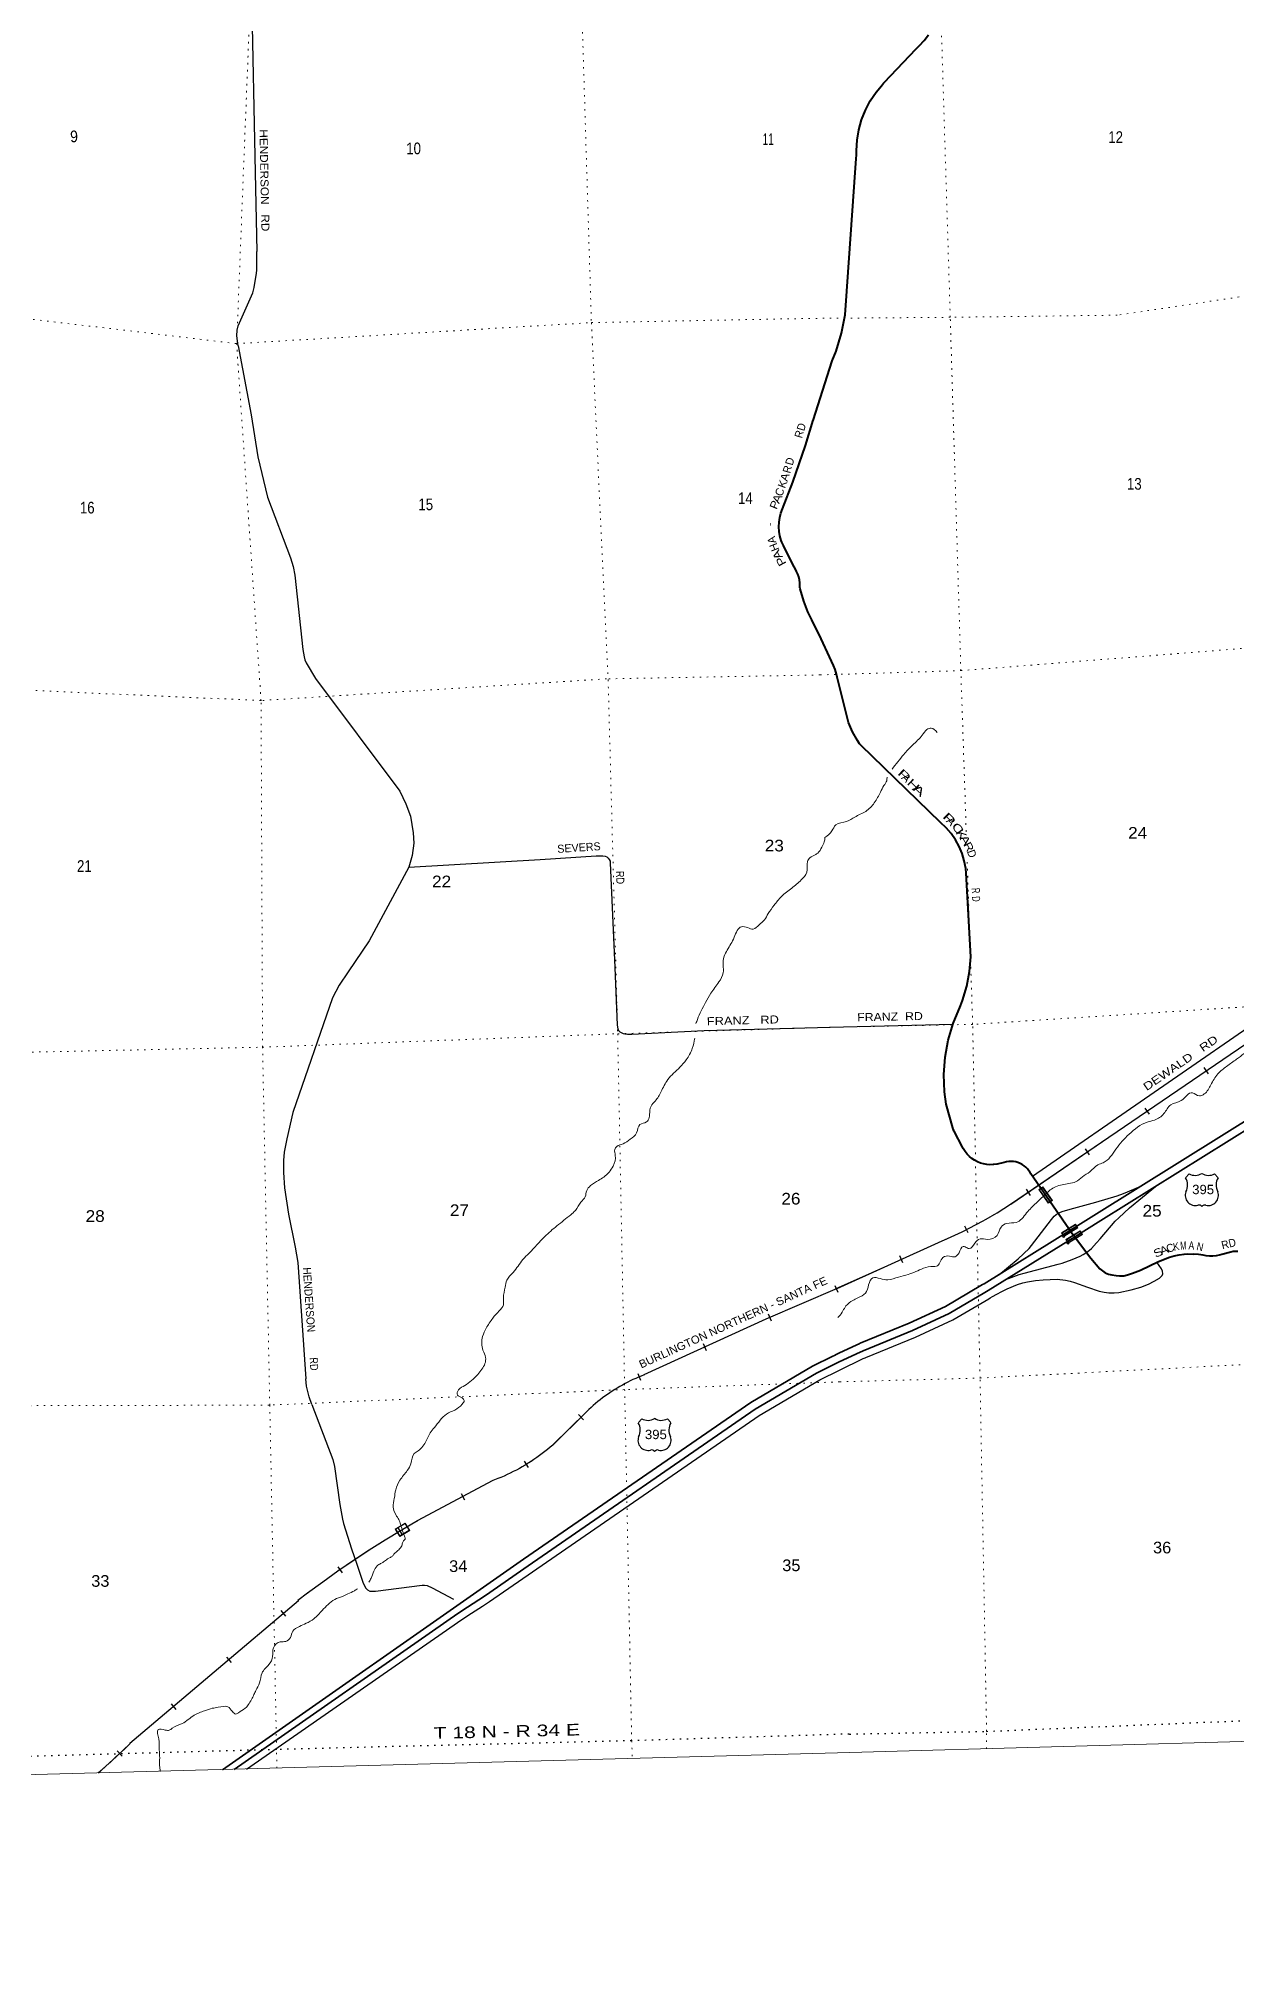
# Model space of a CAD drawing. Header units: feet. Extents: x 497223 to 751810, y -177792 to 12311.
# Drawn here: x 614375 to 632339, y -177792 to -148985 of the extents above; entities that cross this region are included whole.
import ezdxf
from ezdxf.enums import TextEntityAlignment as Align

# ---------------------------------------------------------------- set-up
doc = ezdxf.new("R2010")
doc.units = ezdxf.units.FT
doc.header["$LTSCALE"] = 70
doc.header["$PDMODE"] = 32
doc.header["$PDSIZE"] = 35
doc.linetypes.add('DOTTED', pattern=[1.5, 0.3, -1.2])
for name, color, linetype, lineweight in [('16', 7, 'Continuous', 25), ('20', 7, 'Continuous', 35), ('21', 7, 'Continuous', 25), ('26', 7, 'Continuous', 40), ('29', 7, 'Continuous', 25), ('34', 7, 'Continuous', 25), ('39', 7, 'Continuous', 13), ('4', 7, 'Continuous', 13), ('55', 7, 'Continuous', 13), ('57', 7, 'Continuous', 13), ('6', 7, 'DOTTED', 25), ('61', 7, 'Continuous', 13), ('7', 7, 'DOTTED', 13)]:
    doc.layers.add(name, color=color, linetype=linetype, lineweight=lineweight)
doc.layers.add('27', color=7, linetype='Continuous')
doc.layers.add('30', color=7, linetype='Continuous')

msp = doc.modelspace()

# ---------------------------------------------------------------- linework, layer by layer
at = {"layer": '16'}
for p, q in [((631575.24, -166068.16), (631626.55, -166009.4)), ((631818.31, -166003.43), (631818.03, -166003.63)), ((632010.4, -166009.31), (632061.79, -166068.16)), ((623369.64, -169741.25), (623420.95, -169682.49)), ((623612.71, -169676.52), (623612.43, -169676.72)), ((623804.8, -169682.4), (623856.19, -169741.25))]:
    msp.add_line(p, q, dxfattribs=at)
for centre, radius, start, end in [((631382.26, -166178.79), 222.05, 332.97043, 29.75871), ((631717.63, -165851.74), 182.07, 239.97227, 303.45418), ((631919.41, -165852.24), 181.52, 236.33975, 300.08743), ((631919.4, -165851.74), 182.07, 236.54582, 236.59441), ((632254.76, -166178.79), 222.05, 150.24129, 207.02957), ((631721.45, -166333.69), 151.42, 159.09177, 283.81923), ((631915.57, -166333.69), 151.42, 256.18077, 20.90823), ((623515.85, -170006.78), 151.42, 159.09177, 283.81923), ((623176.66, -169851.88), 222.05, 332.97043, 29.75871), ((623512.03, -169524.83), 182.07, 239.97227, 303.45418), ((623713.81, -169525.33), 181.52, 236.33975, 300.08743), ((623713.8, -169524.83), 182.07, 236.54582, 236.59441), ((623709.97, -170006.78), 151.42, 256.18077, 20.90823), ((624049.16, -169851.88), 222.05, 150.24129, 207.02957)]:
    msp.add_arc(centre, radius, start, end, dxfattribs=at)
for centre, major_axis, start_param, end_param in [((631776.79, -166532.51), (-19.56, 51.67), 4.95877769, 6.28318531), ((631860.24, -166532.51), (19.56, 51.67), 0, 1.32637542), ((623571.19, -170205.6), (-19.56, 51.67), 4.95877769, 6.28318531), ((623654.64, -170205.6), (19.56, 51.67), 0, 1.32637542)]:
    msp.add_ellipse(centre, major_axis=major_axis, ratio=0.929097, start_param=start_param, end_param=end_param, dxfattribs=at)
at = {"layer": '20'}
for points in [[(630303.05, -166710.27), (633382.82, -164790.42), (633470.37, -164742.8), (633934.72, -164451.61), (634368.1, -164111.9), (634731.83, -163759.54), (634746.16, -163745.65), (634783.97, -163703.92), (640021.97, -157920.22), (640100.92, -157825.06), (640137.03, -157782.2)], [(630239.57, -166608.44), (633322.36, -164686.7)], [(626377.93, -168698.93), (626645.12, -168573.61), (626679.8, -168557.34), (626695.12, -168551.02), (627431.31, -168247.49), (627976.27, -167997.47), (628505.96, -167686.2), (628530.96, -167671.51), (628555.96, -167657.97), (629838.9, -166858.21), (630239.57, -166608.44)], [(626381.35, -168831.44), (626696.08, -168682.25), (626728.19, -168667.19), (626740.87, -168661.96), (627479.22, -168357.54), (628031.83, -168104.01), (628566.76, -167789.66), (628589.95, -167776.03), (628616.33, -167761.74), (629911.73, -166954.21), (630303.05, -166710.27)], [(617134.34, -174946.7), (621649.84, -171788.7), (625056.97, -169439.53), (625981.53, -168896.09), (626287.21, -168744.29), (626309.63, -168733.15), (626337.21, -168719.33), (626377.93, -168698.93)], [(620807.67, -172507.33), (620975.78, -172398.87), (621078.67, -172332.68), (621718.29, -171887.27), (625121.52, -169540.79), (626038.69, -169001.69), (626340.59, -168851.76), (626363.21, -168840.53), (626381.35, -168831.44)], [(617309.33, -174941.96), (620661.6, -172602.93), (620807.67, -172507.33)]]:
    msp.add_lwpolyline(points, dxfattribs=at)
at = {"layer": '21'}
for points in [[(628772.85, -167522.76), (629066.75, -167282.58), (629227.34, -167128.17), (629266.91, -167083.13), (629564.74, -166695.17), (629605.94, -166647), (629628.82, -166624.56), (629655.78, -166606.02), (629691.62, -166588.65), (629726.16, -166576.98), (629846.38, -166541.07), (630229.98, -166433.61), (630551.1, -166338.19), (630642.61, -166305.87), (630893.45, -166200.83)], [(628880.45, -167597.09), (629079.31, -167521.37), (629152.88, -167499.83), (629662.02, -167366.97), (629723.03, -167349.01), (629874.64, -167293.35), (629932.06, -167271.81), (629996.66, -167243.08), (630038.5, -167221.3), (630108.81, -167174.86), (630162.63, -167128.18), (630239.78, -167043.79), (630291.82, -166984.54), (630519.13, -166721.17), (630571.73, -166668.55), (630732.98, -166520.49), (631121.9, -166199.82)]]:
    msp.add_lwpolyline(points, dxfattribs=at)
at = {"layer": '26'}
msp.add_line((629838.9, -166858.21), (629911.73, -166954.21), dxfattribs=at)
for points in [[(625992, -154715.05), (626278.31, -153817.92), (626334.58, -153675.48), (626416.47, -153406.32), (626469.78, -153130.08), (626638.13, -150783.57), (626641.49, -150736.64), (626641.43, -150733.57), (626640.11, -150666.88), (626649.91, -150510.73), (626675.97, -150356.46), (626718.02, -150205.75), (626775.59, -150060.27), (626848.05, -149921.6), (626934.6, -149791.27), (627013.59, -149695.75), (627047.52, -149654.73), (627056.05, -149645.75), (627537.48, -149139.05), (627568.61, -149106.28), (627585.56, -149089.92), (627653.89, -149018.36), (627721.87, -148930.35)], [(626081.48, -157925.72), (625972.28, -157701.78), (625911.46, -157581.21), (625848.56, -157420.87), (625796.09, -157235.86), (625789.13, -157211.32), (625790.46, -157185.86), (625789.91, -157146.42), (625784.71, -157102.78), (625774.98, -157059.92), (625760.81, -157018.31), (625742.38, -156978.41), (625733.61, -156963.7), (625713.58, -156930.08), (625705.51, -156913.7), (625544.92, -156587.67), (625526.81, -156550.92), (625521.7, -156537.67), (625511.7, -156511.78), (625492.86, -156444.99), (625481.11, -156376.6), (625476.57, -156307.35), (625479.29, -156238.01), (625489.24, -156169.33), (625506.32, -156102.07), (625530.34, -156036.97), (625687.46, -155638.25), (625875.05, -155089.72), (625993, -154710.37)], [(629838.9, -166858.21), (629824.59, -166837.49), (629252.52, -166009.2), (629243.58, -165992.14), (629225.03, -165962.82), (629203.51, -165935.59), (629179.27, -165910.76), (629152.56, -165888.6), (629123.68, -165869.36), (629092.95, -165853.24), (629060.7, -165840.42), (629027.29, -165831.04), (628993.08, -165825.2), (628958.45, -165822.98), (628923.77, -165824.38), (628889.44, -165829.4), (628855.81, -165837.99), (628750.81, -165863.45), (628743.17, -165865.3), (628700.81, -165870.64), (628689.81, -165872.03), (628641.19, -165873.69), (628592.66, -165870.26), (628544.76, -165861.77), (628498.01, -165848.32), (628452.92, -165830.06), (628409.98, -165807.19), (628369.67, -165779.96), (628332.43, -165748.66), (628298.66, -165713.63), (628268.74, -165675.27), (628258.1, -165658.21), (628242.16, -165632.66), (628229.44, -165608.21), (628106.73, -165372.17), (628092.26, -165344.34), (628085.91, -165322.17), (627984.39, -164967.71), (627961.09, -164780.78), (627952.37, -164521.57), (627970.79, -164262.87), (628016.15, -164007.52), (628087.96, -163758.31), (628197.81, -163493.61), (628229.35, -163411.85), (628294.35, -163198.14), (628336.66, -162978.81), (628355.81, -162756.26), (628285.18, -161500.94), (628278.09, -161431.81), (628256.87, -161319.16), (628223.98, -161209.35), (628179.8, -161103.58), (628124.8, -161003.01), (628059.59, -160908.73), (627984.89, -160821.79), (627901.5, -160743.14), (626711.71, -159588.07), (626686.46, -159563.56), (626670.44, -159538.8), (626654.7, -159514.47), (626581.64, -159381.23), (626522.9, -159241.09), (626348.47, -158562.58), (626339.92, -158516.86), (626321.33, -158450.36), (626295.89, -158386.17), (626263.88, -158324.99), (626081, -157924.05)], [(629911.73, -166954.21), (630029.28, -167109.15), (630153.21, -167275.4), (630288.82, -167433.11), (630327.26, -167465.72), (630368.53, -167492.65), (630418.77, -167512.4), (630467.84, -167525.42), (630531.81, -167535.74), (630583.85, -167539.33), (630629.6, -167539.33), (630648.45, -167537.54), (630703.87, -167524.93), (630777.64, -167501.63), (630897.13, -167454.75), (631167.76, -167325.62), (631333.07, -167259.74), (631401.16, -167239.49), (631478.7, -167224.13), (631554.58, -167212.56), (631607.51, -167208.97), (631690.05, -167212.56)], [(632356.89, -167173.62), (632321.7, -167173.37), (632286.67, -167176.8), (632252.19, -167183.88), (632118.27, -167217.51), (632079.16, -167229.98), (632031.28, -167240.31), (631982.59, -167245.58), (631933.62, -167245.73), (631884.9, -167240.75), (631836.96, -167230.72), (631769.9, -167219.74), (631690.05, -167212.56)]]:
    msp.add_lwpolyline(points, dxfattribs=at)
at = {"layer": '29'}
for p, q in [((619926.33, -161410.06), (619331.95, -162514.63)), ((632926.37, -163530.32), (629281.32, -166050.9)), ((626243, -163813.05), (628086, -163764.05))]:
    msp.add_line(p, q, dxfattribs=at)
for points in [[(617569.58, -148311.9), (617622.3, -150995.57), (617649.76, -152179.26)], [(617369.02, -153594.24), (617350.44, -153442.89), (617356.71, -153361.28), (617371.36, -153296.38), (617588.94, -152798.22), (617611.95, -152720.79), (617626.6, -152624.51), (617639.15, -152540.78), (617647.52, -152463.33), (617649.76, -152179.26)], [(617369.02, -153594.24), (617563.82, -154628.72), (617666.1, -155260.65), (617809.95, -155865.36)], [(617809.95, -155865.36), (618153.8, -156773.01), (618195.64, -156902.78), (618220.75, -157032.55), (618337.91, -158146.08), (618358.82, -158259.09), (618371.09, -158304.42), (618387.83, -158346.29), (618530.38, -158581.44), (619794.01, -160272.65), (619886.05, -160461), (619953, -160645.19), (619994.84, -160896.36), (620003.22, -161051.28), (619978.11, -161235.44), (619926.33, -161410.06)], [(619926.33, -161410.06), (621895.79, -161296.38), (622739.69, -161241.04)], [(622739.69, -161241.04), (622835.93, -161241.72), (622873.59, -161247.99), (622896.6, -161258.46), (622917.52, -161275.21), (622934.26, -161296.14), (622946.81, -161321.25), (622948.24, -161348.58)], [(622948.24, -161348.58), (623014.89, -162918.08), (623052.48, -163781.25)], [(619331.95, -162514.63), (619019.92, -162981.07), (618886.02, -163182), (618785.6, -163370.37), (618191.44, -165090.91), (618099.38, -165484.41), (618061.74, -165685.35), (618049.17, -165810.93), (618049.18, -165990.94), (618065.91, -166221.18), (618124.49, -166614.68), (618224.91, -167108.65), (618262.59, -167338.9), (618383.91, -169084.53)], [(623052.48, -163781.25), (623061.89, -163837.16), (623073.4, -163863.32), (623091.18, -163880.07), (623110.01, -163892.62), (623142.44, -163906.23), (623167.54, -163911.46), (623206.25, -163914.6), (623271.2, -163916.78)], [(623271.2, -163916.78), (624354.64, -163863.52), (626243.36, -163813.12)], [(628743.33, -167812.19), (628819.16, -167772.72), (628901.69, -167736.82), (629056.01, -167672.18), (629136.75, -167647.04), (629202.82, -167628.97), (629325.15, -167609.34), (629440.51, -167598.4), (629650.82, -167591.39), (629776.42, -167605.75), (629843.7, -167620.12), (629906.99, -167637.57), (630105.82, -167711.63), (630281.51, -167767.34), (630353.28, -167785.3), (630424.76, -167794.44), (630504.01, -167796.07), (630572.19, -167788.89), (630758.32, -167750.84), (630904.14, -167709.89), (631017.43, -167665.93), (631103.31, -167621.91), (631184.46, -167573.97), (631223.53, -167535.73), (631233.74, -167507.31), (631228.91, -167467.51), (631214.96, -167435.36), (631145.56, -167334.47)], [(626383.44, -168953.29), (626742.99, -168781.74), (626772.54, -168767.89), (626782.81, -168763.65), (627523.14, -168458.42), (628082.76, -168201.67), (628622.49, -167884.49), (628644.03, -167871.84), (628677.41, -167849.93), (628743.33, -167812.19)], [(618474.61, -169467.08), (618434.14, -169352.46), (618409.03, -169254.08), (618396.48, -169195.48), (618383.91, -169084.53)], [(620867.3, -172599.76), (621035.35, -172491.34), (621139.88, -172424.1), (621780.94, -171977.69), (625180.69, -169633.61), (626091.09, -169098.49), (626383.44, -168953.29)], [(618474.61, -169467.08), (618787.04, -170295.19), (618812.81, -170399.01), (618896.35, -170967.23), (618932.06, -171190.21), (618947.81, -171255.99), (619069.97, -171635.65), (619150.15, -171865.28), (619245.76, -172148.92)], [(619245.76, -172148.92), (619281.46, -172222.11), (619310.75, -172249.32), (619346.32, -172268.16), (619383.97, -172270.25), (619427.91, -172268.16), (620130.86, -172180.25), (620164.34, -172178.16), (620202, -172182.34), (620277.31, -172215.83), (620597.41, -172389.56)], [(617495.43, -174936.92), (620723.2, -172694.08), (620867.91, -172599.37)]]:
    msp.add_lwpolyline(points, dxfattribs=at)
at = {"layer": '34', "lineweight": 13}
for p, q in [((632479.34, -164059.46), (628952.54, -166468.12)), ((627926.66, -167018.05), (626321.65, -167733.82)), ((622585, -169584.05), (622086, -170076.05)), ((621182, -170612.05), (620050, -171214.05)), ((619724.9, -171337.09), (619875, -171246.28)), ((619792.47, -171448.77), (619724.9, -171337.09)), ((619792.2, -171448.31), (619942.29, -171357.5)), ((619942.57, -171357.96), (619875, -171246.28)), ((618270, -172413.05), (615747, -174553.05))]:
    msp.add_line(p, q, dxfattribs=at)
at = {"layer": '34'}
for p, q in [((631916.18, -164508.86), (631853.8, -164417.52)), ((631032.24, -165115.72), (630969.86, -165024.38)), ((630134.13, -165725.93), (630071.75, -165634.59)), ((629250.19, -166332.79), (629187.8, -166241.45)), ((628314.73, -166895.85), (628264.81, -166797.14)), ((627337.16, -167342.38), (627292.11, -167241.36)), ((626316.9, -167685.32), (626360.5, -167786.97)), ((625318.02, -168110.97), (625361.62, -168212.63)), ((624341.59, -168556.88), (624387.42, -168657.55)), ((623361.77, -169002.17), (623404.32, -169104.27)), ((622471.04, -169621.28), (622548.7, -169700.04)), ((621659.63, -170318.21), (621717.36, -170412.56)), ((620711.82, -170801.5), (620763.76, -170899.15)), ((619766.04, -171318.22), (619823.81, -171412.54)), ((618864.5, -171903.49), (618927.06, -171994.71)), ((618009.79, -172560.19), (618081.33, -172644.54)), ((617193.79, -173255.74), (617265.34, -173340.09)), ((616364.06, -173956.09), (616435.61, -174040.44)), ((615556.74, -174663.43), (615632.47, -174744.05))]:
    msp.add_line(p, q, dxfattribs=at)
for points in [[(626350, -167730.05), (627926.21, -167017.05), (628007.48, -166981.43), (628116.01, -166932.04), (628223.99, -166880.56), (628331.05, -166826.41), (628436.8, -166771.47), (628541.98, -166714.44), (628646.25, -166654.74), (628749.21, -166594.27), (628851.03, -166532.07), (628951.93, -166467.21), (632478.04, -164059.02)], [(626350.29, -167730.41), (625283.44, -168188.06), (623450.89, -169022.4), (623454.96, -169026.47), (623411.84, -169043.29), (623370.89, -169060.36), (623330.21, -169078.14), (623289.48, -169096.48), (623249.35, -169115.69), (623209.73, -169135.53), (623170.06, -169155.93), (623130.99, -169177.19), (623092.44, -169199.07), (623053.91, -169221.75), (623016.14, -169244.97), (622978.55, -169268.67), (622941.33, -169293.31), (622904.86, -169318.49), (622868.65, -169344.38), (622832.87, -169370.65), (622797.45, -169397.88), (622762.7, -169425.41), (622728.3, -169453.88), (622694.57, -169482.65), (622661.11, -169512.12), (622628.4, -169542.14), (622596.2, -169572.78), (622586.1, -169582.52), (622586.1, -169584.52), (622086.74, -170076.86), (622047.86, -170110.24), (622008.46, -170142.52), (621968.49, -170174.14), (621927.92, -170205.51), (621886.79, -170235.81), (621845.31, -170265.25), (621803.22, -170294.43), (621760.59, -170322.55), (621717.61, -170349.8), (621673.82, -170376.59), (621629.91, -170402.33), (621585.61, -170427.63), (621540.54, -170452.05), (621495.34, -170475.42), (621449.57, -170498.12), (621403.63, -170520.19), (621356.92, -170541.38), (621310.26, -170561.75), (621262.86, -170581.23), (621215.5, -170599.88), (621187.27, -170610.49), (620054.41, -171212.95), (620060.08, -171212.95), (619812.28, -171356.99), (619572.63, -171503.77), (619335.39, -171654.75), (619098.35, -171809.34), (618865.94, -171968.72), (618637.32, -172131.5), (618408.91, -172297.89), (618264.06, -172408.86), (618271.98, -172412.82), (615748.01, -174553.63), (615747.02, -174559.6), (615542.53, -174751.69), (615335.06, -174937.78), (615274.76, -174996.75)]]:
    msp.add_lwpolyline(points, dxfattribs=at)
at = {"layer": '34', "lineweight": 13}
msp.add_lwpolyline([(626339, -167734.05), (625283, -168187.05), (623449, -169022.05)], dxfattribs=at)
msp.add_lwpolyline([(619872.29, -171257.26), (619735.88, -171339.79), (619794.89, -171437.32), (619931.3, -171354.79)], close=True, dxfattribs=at)
for centre, radius, start, end in [((625212.27, -160722.58), 6855.71, 293.32406, 303.06361), ((624365.88, -171406.73), 2549.71, 110.97947, 134.30396), ((620167.99, -167867.75), 2924.95, 290.24232, 310.97577), ((628089.74, -185218.87), 16145.46, 119.84035, 127.49555), ((604718.44, -162952.98), 16009.62, 311.25326, 313.53585)]:
    msp.add_arc(centre, radius, start, end, dxfattribs=at)
at = {"layer": '39'}
for points in [[(638191, -158839.05), (638014, -158997.05), (637994, -159098.05), (638038, -159224.05), (638037, -159357.05), (637903, -159449.05), (637735, -159499.05), (637535, -159605.05), (637474, -159693.05), (637413, -159816.05), (637349, -159957.05), (637273, -160166.05), (637215, -160250.05), (637122, -160281.05), (637031, -160218.05), (636976, -160174.05), (636911, -160145.05), (636816, -160204.05), (636756, -160240.05), (636652, -160327.05), (636550, -160418.05), (636483, -160494.05), (636446, -160612.05), (636536, -160666.05), (636457, -160787.05), (636393, -160831.05), (636287, -160926.05), (636139, -161033.05), (636159, -161115.05), (636156, -161159.05), (636093, -161199.05), (636053, -161214.05), (636085, -161361.05), (636057, -161444.05), (635930, -161524.05), (635742, -161627.05), (635549, -161773.05), (635432, -161849.05), (635310, -161878.05), (635178, -161906.05), (635081, -161912.05), (634950, -162046.05), (634930, -162131.05), (635014, -162192.05), (635094, -162246.05), (635172, -162395.05), (635160, -162555.05), (635070, -162714.05), (634884, -162848.05), (634679, -162998.05), (634502, -163150.05), (634281, -163333.05), (634162, -163452.05), (633986, -163656.05), (633825, -163731.05), (633678, -163731.05), (633531, -163666.05), (633350, -163656.05), (633151, -163748.05), (633029, -163824.05), (632746, -164034.05), (632570, -164130.05), (632340, -164291.05), (632190, -164399.05), (632059, -164513.05), (631954, -164675.05), (631855, -164813.05), (631781, -164841.05), (631678, -164795.05), (631508, -164912.05), (631352, -164975.05), (631249, -165108.05), (631109, -165204.05), (631001, -165235.05), (630728, -165416.05), (630529, -165640.05), (630341, -165844.05), (630257, -165877.05), (630141, -165978.05), (630028, -166054.05), (629926, -166131.05), (629824, -166156.05), (629626, -166205.05), (629543.66, -166252.48)], [(627174.71, -159941.13), (627350, -159722.05), (627481, -159581.05), (627626, -159433.05), (627697, -159348.05), (627760, -159326.05), (627848, -159391.05)], [(626166.2, -160969.25), (626273, -160867.05), (626329, -160779.05), (626493, -160727.05), (626614, -160661.05), (626779, -160576.05), (626908, -160448.05), (627000, -160285.05), (627052, -160189.05), (627093, -160115.05), (627099.14, -160060.27)], [(626166.3, -160968.07), (626157.85, -161032.74), (626121.59, -161112.2), (626059.38, -161200.37), (626019.76, -161225.53), (625942.37, -161269.76), (625907.57, -161327.03), (625895.49, -161488.48), (625811.81, -161603.36), (625670, -161727.76), (625514.12, -161852.52), (625404.69, -161984.16), (625317.19, -162107.2), (625261.17, -162201.26), (625180.56, -162277.8), (625093.56, -162340.4), (625008.49, -162318.36), (624917.58, -162304.52), (624806.79, -162462.38), (624702.89, -162654.32), (624654.92, -162748.17), (624640.22, -162885.51), (624642.93, -162994.21), (624577.95, -163132.81), (624455.4, -163303.05), (624378.31, -163439.93), (624255.85, -163694.77), (624233.52, -163758.53)], [(624216.9, -163977.98), (624178.13, -164129.78), (624087.8, -164301.23), (623993.92, -164410.34), (623811.43, -164598.19), (623711.25, -164777.95), (623622.19, -164919.16), (623559.68, -164995.25), (623538.65, -165120.66), (623518.63, -165205.76), (623493.14, -165232.58), (623393.47, -165271.33), (623344.24, -165395.43), (623248.04, -165492.5), (623141.03, -165559.63), (623045.44, -165600.29), (623016.38, -165645.33), (623024.66, -165735.77), (622992.37, -165893.69), (622851.57, -166058.34), (622770.31, -166108.72), (622653.49, -166186.16), (622595.01, -166262.15), (622573.13, -166353.34), (622508.76, -166435.52), (622425.28, -166558.46), (622356.49, -166624.64), (622149.26, -166788.94), (621968.13, -166950.58), (621732.79, -167198.17), (621638.65, -167297.21), (621492.47, -167488.19), (621398.78, -167605.34), (621373.23, -167710.72), (621346.97, -167868.49), (621345.55, -167973.27), (621283.44, -168065.46), (621187.55, -168174.61), (621088.68, -168326.14), (621035.37, -168448.32), (621040.53, -168655.66), (621079.44, -168763.46), (621069.63, -168854.35), (620961, -169018.2), (620765.89, -169184.22), (620674.93, -169248.93), (620656.77, -169327.94), (620728.27, -169370.47), (620757.38, -169408.01), (620728.61, -169465.13), (620616.07, -169552.54), (620494.79, -169611.97), (620312.7, -169815.93), (620248.23, -169894.09), (620190.8, -170012.35), (620069.75, -170162.41), (620010.47, -170206.2), (619959.87, -170356.51), (619906.06, -170458.57), (619794.98, -170604.36), (619732.16, -170748.94), (619711.23, -170878.38), (619694.23, -171003.69), (619746.01, -171143.39), (619785.92, -171210.87), (619810.03, -171284.18)], [(629544.18, -166252.04), (629332, -166450.05), (629191, -166597.05), (629034, -166740.05), (628896, -166754.05), (628808, -166810.05), (628749, -166933.05), (628602, -166993.05), (628493, -166985.05), (628416, -167050.05), (628332, -167131.05), (628302, -167121.05), (628241, -167101.05), (628181, -167197.05)], [(628181, -167197.05), (628120, -167253.05), (628037, -167243.05), (627937, -167264.05), (627840, -167397.05), (627792, -167398.05), (627645, -167426.05), (627413, -167521.05), (627271, -167558.05), (627109, -167599.05), (626998, -167582.05), (626885, -167570.05), (626823, -167673.05), (626776, -167799.05), (626659, -167872.05), (626586, -167908.05), (626483, -167992.05), (626437, -168065.05), (626379, -168147.05), (626362.93, -168162.5)], [(619810.03, -171284.18), (619862.13, -171442.62), (619872.98, -171470.57)], [(619679.3, -171748.72), (619705.36, -171715.17), (619747.58, -171672.95), (619803.45, -171620.8), (619822.08, -171586.04), (619830.77, -171556.24), (619850.63, -171514.02), (619868.02, -171492.92), (619874.22, -171482.98), (619872.98, -171470.57)], [(619679.3, -171748.72), (619626.88, -171774.81), (619565.59, -171818.64), (619506.1, -171854.37), (619452.65, -171889.95), (619404.27, -171967.7), (619362.63, -172073.48), (619330.73, -172132.36)], [(619159.8, -172233.3), (619111.7, -172261.04), (619016.31, -172309.75), (618934.7, -172346.03), (618817.09, -172391.27), (618718.37, -172468.26), (618630.02, -172557.08), (618504.36, -172683.09), (618391.31, -172750.38), (618287.83, -172797.28), (618186.96, -172868.28), (618153.06, -172961.78), (618082.11, -173021.97), (618001.75, -173028.01), (617897.36, -173119.24), (617886.44, -173246.41), (617831.12, -173368.65), (617727.58, -173494.11), (617691.06, -173644.08), (617635.49, -173756.25), (617606.87, -173819.41), (617568.45, -173892.88), (617522.18, -173974.61), (617475.11, -174024.12), (617374.14, -174091.1), (617334.37, -174110.23), (617283.13, -174073.24), (617216.97, -174002.38), (617072.25, -174010.02), (616982.05, -174024.36), (616866.24, -174061.5), (616710.96, -174129.84), (616621.96, -174192.49), (616530.89, -174253.18), (616379.69, -174323.43), (616336.19, -174354.73), (616277.71, -174350.15), (616170.91, -174344.76), (616180.36, -174481.49), (616186.48, -174646.51), (616193.46, -174765.17), (616193.14, -174914.24), (616199.88, -174942.27), (616202.66, -174972.41)]]:
    msp.add_spline(points, degree=3, dxfattribs=at)
at = {"layer": '4'}
msp.add_lwpolyline([(497222.97, 5471.78), (528293.91, 6177.1), (559363.85, 6925.15), (590432.73, 7715.93), (621500.49, 8549.46), (652567.07, 9425.72), (683632.43, 10344.71), (714696.49, 11306.43), (745759.19, 12310.89), (751809.62, -170897.82), (720494.89, -171910.42), (689178.8, -172879.94), (657861.41, -173806.39), (626542.78, -174689.76), (595222.96, -175530.05), (563902.01, -176327.26), (532580.01, -177081.38), (501256.99, -177792.42)], close=True, dxfattribs=at)
at = {"layer": '55'}
for p in [(629746.11, -166948.19), (629812.88, -167047.3)]:
    msp.add_point(p, dxfattribs=at)
at = {"layer": '57'}
for p, q in [((629714.26, -166897.34), (629926.12, -166764.62)), ((629960.63, -166819.7), (629926.12, -166764.62)), ((629781.32, -166996.26), (629993.97, -166864.8)), ((630028.15, -166920.08), (629993.97, -166864.8))]:
    msp.add_line(p, q, dxfattribs=at)
for points in [[(629725.28, -166899.87), (629923.58, -166775.63), (629949.6, -166817.16), (629751.3, -166941.4)], [(629792.33, -166998.85), (629991.37, -166875.81), (630017.13, -166917.48), (629818.1, -167040.53)]]:
    msp.add_lwpolyline(points, close=True, dxfattribs=at)
for points in [[(629960.63, -166819.7), (629748.77, -166952.42), (629714.26, -166897.34)], [(630028.15, -166920.08), (629815.51, -167051.55), (629781.32, -166996.26)]]:
    msp.add_lwpolyline(points, dxfattribs=at)
at = {"layer": '6'}
for points in [[(626535, -174411.05), (628591.3, -174370.14), (633880.55, -174149.87), (639215.59, -173988.74), (644557.6, -173786.2), (647572.67, -173687.25), (649956.42, -173602.36), (655304.99, -173419.8), (657845.95, -173332.95)], [(626531.97, -174410.86), (623269.4, -174511.31), (617945.44, -174642.36), (612640.04, -174791.08), (610093.89, -175022.97), (607305.47, -175116.79), (595222.96, -175530.05)]]:
    msp.add_lwpolyline(points, dxfattribs=at)
at = {"layer": '61'}
for p, q in [((629433.86, -166203.68), (629577.71, -166408.15)), ((629475.11, -166327.49), (629475.43, -166327.27)), ((629577.71, -166408.15), (629516.37, -166451.3))]:
    msp.add_line(p, q, dxfattribs=at)
msp.add_lwpolyline([(629516.37, -166451.3), (629372.52, -166246.83), (629433.86, -166203.68)], dxfattribs=at)
msp.add_lwpolyline([(629383.66, -166248.77), (629431.91, -166214.82), (629566.56, -166406.2), (629518.31, -166440.15)], close=True, dxfattribs=at)
at = {"layer": '7'}
for p, q in [((628285.8, -160880.15), (628205.14, -158465.03)), ((628382.28, -163769.05), (628298.95, -161273.87))]:
    msp.add_line(p, q, dxfattribs=at)
for points in [[(621540.97, -129004.94), (621660.59, -131706.07), (621755.64, -137221.67), (621965.54, -142509.29), (622459.13, -145107.99), (622501.04, -147842.3), (622665.77, -153246.43), (622916.54, -158602.34), (623060.04, -163910.08), (623164.69, -169245.22), (623269.4, -174511.31), (623281.11, -174779.27)], [(617951, -174921.03), (617945.44, -174642.36), (617843.65, -169479.62), (617735.83, -164111.64), (617713.13, -158915.45), (617346.62, -153570.74), (617555.48, -148298.26), (617451.9, -145689.93), (616560.52, -142698.77), (616384.62, -137321.67)], [(628205.14, -158465.03), (628046.25, -153166.59), (627881.89, -147811.89)], [(657224.37, -151885.23), (654600.8, -151974.53), (649238.74, -152179.59), (643813.26, -152343.97), (638515.88, -152482.91), (633102.96, -152753.17), (630549.93, -153135.28), (628046.25, -153166.59), (625949, -153183.05)], [(594655.98, -154206.72), (596001.85, -154149.62), (600967.35, -153614.97), (607009.44, -153379.93), (612314.16, -152961.32), (617346.4, -153561.74), (622665.77, -153246.43), (625949.87, -153183.07)], [(626097, -158529.05), (628205.14, -158465.03), (633266.26, -158066.66), (638684.16, -157833.5), (644084.07, -157691.93), (649419.76, -157556.04), (654810.21, -157359.38), (657384.59, -157255.3)], [(626097.19, -158529.32), (622894.41, -158587.96), (617711.96, -158913.31), (612412.24, -158679.33), (606927.08, -158802.33), (601184.77, -159114.48), (596089.27, -159359.24), (594798.73, -159423.48)], [(644227.31, -163085.46), (638849.35, -163220.42), (633493.49, -163440.86), (628382.28, -163769.05), (626241.14, -163812.53)], [(594939.55, -164688.55), (596163.91, -164620.61), (601380.02, -164451.39), (607066.46, -164239.33), (612286.72, -164227.7), (617735.83, -164111.64), (623060.04, -163910.08), (626243.06, -163812.97)], [(628591.61, -174633.28), (628591.3, -174370.14), (628493.02, -169072.75), (628382.28, -163769.05)], [(626390, -169129.05), (628493.02, -169072.75), (633684.69, -168807.88), (639043.69, -168567.37)], [(626389.21, -169128.82), (623160, -169246.12), (617835.9, -169478.52), (612499.63, -169490.69), (609879.51, -169635.69), (607228.32, -169609.3), (601510.98, -169792.98), (596258.41, -169951.06), (595078.61, -170037.47)]]:
    msp.add_lwpolyline(points, dxfattribs=at)

# ---------------------------------------------------------------- texts
at = {"layer": '16', "width": 1.05}
for p in [(631838.11, -166315.2), (623632.52, -169988.29)]:
    msp.add_text('395', height=140, dxfattribs=at).set_placement(p, align=Align.CENTER)
at = {"layer": '27'}
for s, rotation, width, p in [('R', 74.474, 0.95, (625822.78, -154987.44)), ('D', 73.263, 0.95, (625855.63, -154879.71)), ('A', 72.394, 1.1, (625604.42, -155636.01)), ('R', 74.555, 0.95, (625646.51, -155514.42)), ('D', 74.593, 0.95, (625683.37, -155395.17)), ('K', 69.174, 1.05, (625566.62, -155740.55)), ('P', 68.027, 1.15, (625443.68, -156057.25)), ('A', 66.074, 1.25, (625479.1, -155971.84)), ('A', 117.216, 1.3, (625538.55, -156762.43)), ('P', 117.747, 1.3, (625594.44, -156859.46)), ('P', 316.007, 1.8, (627245.72, -160009.72)), ('H', 315.588, 1.6, (627387.09, -160156.99)), ('A', 318.409, 1.75, (627464.85, -160241.27)), ('P', 315.722, 1.8, (627921.08, -160661.86)), ('C', 311.119, 1.55, (628056.07, -160804.25)), ('K', 304.815, 1.4, (628121.07, -160890.75)), ('A', 301.596, 1.45, (628180.64, -160970.3)), ('R', 298.658, 1.2, (628238.02, -161074.76)), ('R', 273.507, 0.7, (628368.46, -161727.27)), ('D', 273.507, 0.7, (628373.33, -161851.05)), ('RD', 14.097, 0.95, (632127.88, -167142.92))]:
    msp.add_text(s, height=120, rotation=rotation, dxfattribs=dict(at, width=width)).set_placement(p)
for s, rotation, p in [('C', 70, (625524.56, -155860.92)), ('-', 271.024, (625306.92, -156243.34)), ('A', 102.946, (625440.35, -156544.51)), ('H', 111.305, (625482.09, -156647.27)), ('A', 315.564, (627305.74, -160078.99)), ('A', 313.813, (627978.38, -160726.77)), ('D', 290.006, (628294.56, -161175.84))]:
    msp.add_text(s, height=120, rotation=rotation, dxfattribs=at).set_placement(p)
msp.add_text('C', height=120, rotation=19.063, dxfattribs=at).set_placement((631363.33, -167178.51), align=Align.CENTER)
for s, rotation, width, p in [('K', 11.205, 0.85, (631445.91, -167159.27)), ('M', 3.88, 0.7, (631545.02, -167145.3)), ('A', 357.51, 0.8, (631659.35, -167144.52)), ('N', 347.664, 0.85, (631779.08, -167161.78)), ('S', 25.508, 1.25, (631186.96, -167243.65)), ('A', 21.728, 1.2, (631271.44, -167209.95))]:
    msp.add_text(s, height=120, rotation=rotation, dxfattribs=dict(at, width=width)).set_placement(p, align=Align.CENTER)
at = {"layer": '30'}
for s, rotation, width, p in [('HENDERSON   RD', 271.125, 1.1, (617689.62, -150349.57)), ('RD', 272.432, 0.85, (623033.5, -161470.85)), ('FRANZ  RD', 1.163, 1.15, (626652.23, -163722.86)), ('FRANZ   RD', 1.529, 1.2, (624397.82, -163782.34)), ('DEWALD   RD', 34.664, 1.25, (630992, -164770.69)), ('HENDERSON', 273.976, 0.95, (618338.83, -167416.78)), ('RD', 273.976, 0.85, (618440.08, -168767.25))]:
    msp.add_text(s, height=120, rotation=rotation, dxfattribs=dict(at, width=width)).set_placement(p)
msp.add_text('SEVERS', height=120, rotation=3.752, dxfattribs=at).set_placement((622158, -161198.55))
at = {"layer": '34', "width": 1.05}
msp.add_text('BURLINGTON NORTHERN - SANTA FE', height=120, rotation=24.479, dxfattribs=at).set_placement((623413.42, -168930.35))
at = {"layer": '6', "width": 1.35}
msp.add_text('T 18 N - R 34 E', height=175, rotation=1.41, dxfattribs=at).set_placement((620302.4, -174484.31))
at = {"layer": '7', "width": 0.9}
msp.add_text('9', height=175, rotation=1.432, dxfattribs=at).set_placement((614852.5, -150542.79))
at = {"layer": '7'}
for s, width, p in [('12', 0.85, (630415.05, -150551.98)), ('10', 0.85, (619889.29, -150721.63)), ('11', 0.65, (625232.34, -150584.11)), ('14', 0.85, (624864.39, -155967.15)), ('13', 0.85, (630695.5, -155751.69)), ('16', 0.85, (614996.4, -156108.52)), ('15', 0.85, (620071.51, -156059.61)), ('23', 1.1, (625265.21, -161175.64)), ('24', 1.1, (630713.32, -160984.85)), ('21', 0.85, (614953.74, -161482.08)), ('22', 1.1, (620276.65, -161713.65)), ('27', 1.1, (620543.81, -166643.88)), ('26', 1.1, (625514.36, -166470.28)), ('25', 1.1, (630929.43, -166651.26)), ('28', 1.1, (615082.85, -166730.4)), ('36', 1.05, (631086.47, -171701.43)), ('34', 1.05, (620532.55, -171980.34)), ('35', 1.05, (625527.19, -171968.07)), ('33', 1.05, (615166.51, -172202.47))]:
    msp.add_text(s, height=175, dxfattribs=dict(at, width=width)).set_placement(p)

doc.saveas('drawing.dxf')
